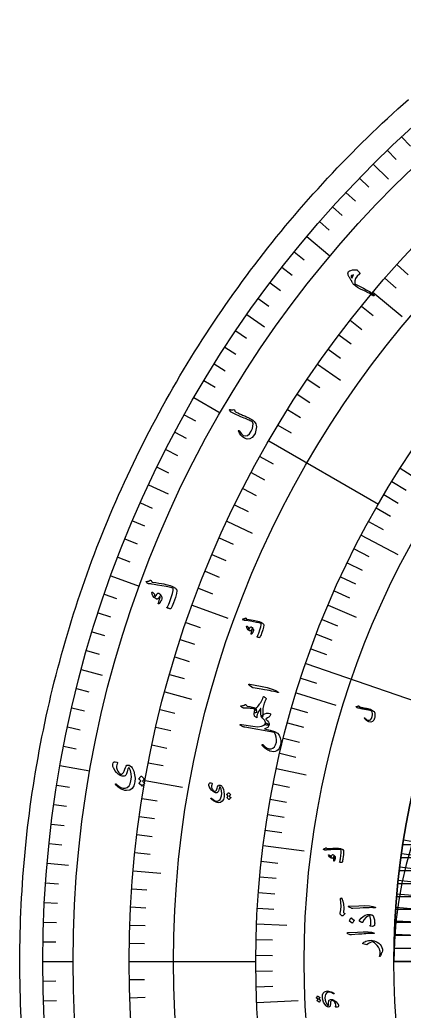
# Model space of a CAD drawing. Header units: millimetres. Extents: x -140 to 140, y -140 to 181.
# Drawn here: x -140 to -93.3, y -6.1 to 114.6 of the extents above; entities that cross this region are included whole.
import ezdxf

# ---------------------------------------------------------------- set-up
doc = ezdxf.new("R2010")
doc.units = ezdxf.units.MM
for name, color, linetype in [('CUT_OUTER', 1, 'Continuous'), ('ENGRAVE', 7, 'Continuous'), ('ENGRAVE_FINE', 8, 'Continuous'), ('TEXT', 5, 'Continuous')]:
    doc.layers.add(name, color=color, linetype=linetype)

msp = doc.modelspace()

# ---------------------------------------------------------------- linework, layer by layer
at = {"layer": 'CUT_OUTER'}
msp.add_lwpolyline([(-139.8314, -6.8695), (-139.8709, -6.0114), (-139.9051, -5.153), (-139.9341, -4.2945), (-139.9578, -3.4358), (-139.9763, -2.5769), (-139.9895, -1.718), (-139.9974, -0.859), (-140, 0), (-139.9974, 0.859), (-139.9895, 1.718), (-139.9763, 2.5769), (-139.9578, 3.4358), (-139.9341, 4.2945), (-139.9051, 5.153), (-139.8709, 6.0114), (-139.8314, 6.8695), (-139.7866, 7.7273), (-139.7365, 8.5849), (-139.6812, 9.4421), (-139.6207, 10.299), (-139.5548, 11.1555), (-139.4838, 12.0116), (-139.4074, 12.8673), (-139.3259, 13.7224), (-139.239, 14.577), (-139.147, 15.4311), (-139.0497, 16.2846), (-138.9471, 17.1375), (-138.8394, 17.9897), (-138.7264, 18.8413), (-138.6081, 19.6922), (-138.4847, 20.5423), (-138.3561, 21.3916), (-138.2222, 22.2401), (-138.0831, 23.0878), (-137.9389, 23.9347), (-137.7894, 24.7806), (-137.6348, 25.6256), (-137.4749, 26.4696), (-137.3099, 27.3126), (-137.1398, 28.1546), (-136.9644, 28.9956), (-136.7839, 29.8354), (-136.5983, 30.6742), (-136.4075, 31.5117), (-136.2116, 32.3481), (-136.0105, 33.1833), (-135.8044, 34.0172), (-135.5931, 34.8499), (-135.3767, 35.6812), (-135.1552, 36.5112), (-134.9286, 37.3398), (-134.697, 38.167), (-134.4603, 38.9928), (-134.2185, 39.8171), (-133.9716, 40.6399), (-133.7198, 41.4611), (-133.4628, 42.2808), (-133.2009, 43.0989), (-132.9339, 43.9154), (-132.662, 44.7303), (-132.385, 45.5434), (-132.1031, 46.3549), (-131.8162, 47.1646), (-131.5243, 47.9725), (-131.2275, 48.7786), (-130.9257, 49.5829), (-130.619, 50.3853), (-130.3074, 51.1858), (-129.9909, 51.9844), (-129.6694, 52.781), (-129.3431, 53.5757), (-129.012, 54.3683), (-128.6759, 55.1589), (-128.3351, 55.9474), (-127.9894, 56.7338), (-127.6388, 57.518), (-127.2835, 58.3001), (-126.9234, 59.08), (-126.5585, 59.8577), (-126.1888, 60.6331), (-125.8144, 61.4063), (-125.4353, 62.1771), (-125.0514, 62.9456), (-124.6628, 63.7117), (-124.2695, 64.4754), (-123.8716, 65.2367), (-123.469, 65.9955), (-123.0617, 66.7519), (-122.6498, 67.5057), (-122.2333, 68.257), (-121.8122, 69.0057), (-121.3865, 69.7519), (-120.9562, 70.4954), (-120.5214, 71.2362), (-120.082, 71.9744), (-119.6381, 72.7098), (-119.1897, 73.4426), (-118.7368, 74.1725), (-118.2795, 74.8997), (-117.8177, 75.624), (-117.3515, 76.3455), (-116.8808, 77.0641), (-116.4057, 77.7798), (-115.9263, 78.4926), (-115.4425, 79.2025), (-114.9544, 79.9093), (-114.4619, 80.6131), (-113.9651, 81.314), (-113.464, 82.0117), (-112.9587, 82.7064), (-112.4491, 83.3979), (-111.9352, 84.0863), (-111.4172, 84.7715), (-110.8949, 85.4536), (-110.3685, 86.1324), (-109.8379, 86.808), (-109.3032, 87.4803), (-108.7644, 88.1494), (-108.2215, 88.8151), (-107.6745, 89.4774), (-107.1234, 90.1364), (-106.5683, 90.792), (-106.0092, 91.4442), (-105.4462, 92.0929), (-104.8791, 92.7382), (-104.3081, 93.38), (-103.7332, 94.0183), (-103.1543, 94.653), (-102.5716, 95.2841), (-101.985, 95.9117), (-101.3946, 96.5357), (-100.8004, 97.156), (-100.2023, 97.7727), (-99.6005, 98.3857), (-98.9949, 98.9949), (-98.3857, 99.6005), (-97.7727, 100.2023), (-97.156, 100.8004), (-96.5357, 101.3946), (-95.9117, 101.985), (-95.2841, 102.5716), (-94.653, 103.1543), (-94.0183, 103.7332), (-93.38, 104.3081), (-92.7382, 104.8791)], dxfattribs=at)
at = {"layer": 'ENGRAVE'}
for points in [[(-97.0151, 97.0151), (-95.1589, 95.1589)], [(-105.1013, 88.1905), (-102.2861, 85.8282)], [(-97.0578, 81.4412), (-93.5187, 78.4715)], [(-112.3877, 78.6947), (-110.2374, 77.189)], [(-103.7866, 72.6721), (-101.0113, 70.7289)], [(-118.8187, 68.6), (-115.636, 66.7625)], [(-109.7254, 63.35), (-96.3886, 55.65)], [(-93.7416, 60.0016), (-90.6287, 58.0091)], [(-124.3454, 57.9832), (-121.9664, 56.8739)], [(-114.8292, 53.5457), (-111.7586, 52.1139)], [(-98.4771, 51.8648), (-94.0177, 49.5162)], [(-128.9258, 46.9252), (-125.4725, 45.6682)], [(-119.0591, 43.334), (-114.7177, 41.7538)], [(-102.5172, 43.335), (-99.1128, 41.8959)], [(-105.2255, 36.2668), (-89.3424, 30.7926)], [(-132.525, 35.51), (-129.9895, 34.8306)], [(-122.3828, 32.7924), (-119.1102, 31.9155)], [(-106.3997, 32.6619), (-101.5816, 31.1829)], [(-135.1156, 23.8245), (-131.4965, 23.1864)], [(-108.7962, 23.4752), (-105.1833, 22.6956)], [(-124.7751, 22.0012), (-120.2253, 21.199)], [(-110.4044, 14.0912), (-105.4049, 13.4531)], [(-136.6779, 11.9578), (-134.0629, 11.729)], [(-126.2179, 11.0426), (-122.8428, 10.7473)], [(0, 7.875), (-94.1713, 7.875)], [(-94.1404, 8.2362), (-90.8455, 7.948)], [(-111.2059, 4.5769), (-107.513, 4.4249)], [(-137.2, 0), (-133.525, 0)], [(-126.7, 0), (-111.3, 0)], [(-94.5, 0), (94.5, 0)], [(0, 0), (-94.5, 0)], [(-94.5, 0), (-89.775, 0)], [(-111.1877, -4.9985), (-106.1528, -4.7721)]]:
    msp.add_lwpolyline(points, dxfattribs=at)
for radius in [137.2, 137.2, 133.525, 126.7, 126.7, 121.31, 111.3, 111.3, 105.42, 94.5, 94.5]:
    msp.add_circle((0, 0), radius, dxfattribs=at)
for centre, radius, start in [((0, 0), 94.5, 90), ((-47.25, 0), 47.25, 0)]:
    msp.add_arc(centre, radius, start, 180, dxfattribs=at)
at = {"layer": 'ENGRAVE_FINE'}
for points in [[(-93.5702, 100.3417), (-92.496, 99.1898)], [(-95.3071, 98.6934), (-94.213, 97.5605)], [(-98.6934, 95.3071), (-97.5605, 94.213)], [(-100.3417, 93.5702), (-99.1898, 92.496)], [(-101.9595, 91.8047), (-100.789, 90.7508)], [(-103.5462, 90.0113), (-102.3575, 88.978)], [(-106.6244, 86.3428), (-105.4004, 85.3516)], [(-108.1151, 84.4688), (-106.874, 83.4991)], [(-94.1564, 84.7788), (-92.7831, 83.5423)], [(-109.5728, 82.569), (-108.3149, 81.6212)], [(-95.6217, 83.1227), (-94.227, 81.9103)], [(-110.9971, 80.6441), (-109.7229, 79.7184)], [(-98.4644, 79.7349), (-97.0282, 78.5719)], [(-99.841, 78.0043), (-98.3847, 76.8666)], [(-113.744, 76.7213), (-112.4382, 75.8405)], [(-101.1871, 76.25), (-99.7112, 75.1378)], [(-115.0656, 74.7245), (-113.7447, 73.8667)], [(-102.5025, 74.4724), (-101.0074, 73.3862)], [(-116.3522, 72.7049), (-115.0165, 71.8703)], [(-117.6034, 70.6632), (-116.2533, 69.852)], [(-105.0391, 70.8497), (-103.507, 69.8164)], [(-106.2596, 69.0058), (-104.7097, 67.9993)], [(-119.9978, 66.5159), (-118.6203, 65.7523)], [(-107.4477, 67.1408), (-105.8805, 66.1615)], [(-108.6031, 65.2553), (-107.0191, 64.3035)], [(-121.1404, 64.4115), (-119.7498, 63.6721)], [(-122.2461, 62.2875), (-120.8428, 61.5725)], [(-110.8143, 61.4254), (-109.198, 60.5295)], [(-123.3145, 60.1445), (-121.8989, 59.4541)], [(-111.8695, 59.482), (-110.2378, 58.6145)], [(-94.7426, 58.4084), (-93.0265, 57.3504)], [(-112.8905, 57.5206), (-111.2439, 56.6816)], [(-95.7169, 56.7976), (-93.9831, 55.7688)], [(-125.3384, 55.8043), (-123.8996, 55.1637)], [(-113.8772, 55.5416), (-112.2162, 54.7315)], [(-96.6643, 55.1698), (-94.9134, 54.1705)], [(-126.2933, 53.6083), (-124.8435, 52.9929)], [(-97.5844, 53.5254), (-95.8169, 52.5559)], [(-127.2096, 51.396), (-125.7493, 50.806)], [(-115.7462, 51.5335), (-114.058, 50.7819)], [(-116.628, 49.5056), (-114.9269, 48.7836)], [(-99.3419, 50.1885), (-97.5425, 49.2794)], [(-128.0872, 49.1681), (-126.6168, 48.6037)], [(-100.1786, 48.4969), (-98.364, 47.6184)], [(-117.4742, 47.4627), (-115.7608, 46.7704)], [(-100.9869, 46.7904), (-99.1577, 45.9429)], [(-129.7251, 44.668), (-128.236, 44.1552)], [(-118.2846, 45.4052), (-116.5594, 44.743)], [(-101.7665, 45.0697), (-99.9232, 44.2533)], [(-130.485, 42.3971), (-128.987, 41.9104)], [(-119.7972, 41.2495), (-118.0499, 40.6478)], [(-103.2387, 41.5869), (-101.3687, 40.8336)], [(-131.205, 40.1134), (-129.6988, 39.6529)], [(-103.9307, 39.8258), (-102.0482, 39.1044)], [(-120.4989, 39.1525), (-118.7413, 38.5814)], [(-131.8851, 37.8174), (-130.3711, 37.3833)], [(-104.5931, 38.0523), (-102.6986, 37.363)], [(-121.1638, 37.0435), (-119.3966, 36.5032)], [(-121.7919, 34.9233), (-120.0154, 34.4139)], [(-105.8278, 34.4698), (-103.9109, 33.8455)], [(-133.1246, 33.1917), (-131.5964, 32.8107)], [(-133.6836, 30.8633), (-132.1489, 30.509)], [(-122.9365, 30.6515), (-121.1434, 30.2044)], [(-106.941, 30.8435), (-105.0039, 30.2848)], [(-107.4515, 29.0151), (-105.5052, 28.4895)], [(-134.2019, 28.5255), (-132.6613, 28.198)], [(-123.4527, 28.5013), (-121.6521, 28.0856)], [(-107.9309, 27.1772), (-105.976, 26.6849)], [(-134.6792, 26.179), (-133.1332, 25.8785)], [(-123.9313, 26.3424), (-122.1237, 25.9582)], [(-108.3792, 25.3304), (-106.4162, 24.8716)], [(-124.3722, 24.1755), (-122.5581, 23.8229)], [(-135.5108, 21.4628), (-133.9552, 21.2164)], [(-109.1815, 21.612), (-107.2039, 21.2206)], [(-125.1401, 19.8202), (-123.3149, 19.5312)], [(-109.5352, 19.7415), (-107.5512, 19.384)], [(-135.8648, 19.0945), (-134.3051, 18.8754)], [(-125.467, 17.6332), (-123.6369, 17.376)], [(-109.857, 17.8642), (-107.8671, 17.5406)], [(-136.1773, 16.7205), (-134.6141, 16.5285)], [(-110.1468, 15.9806), (-108.1517, 15.6911)], [(-125.7556, 15.4408), (-123.9214, 15.2156)], [(-93.3365, 14.7831), (-91.4698, 14.4874)], [(-136.4484, 14.3413), (-134.882, 14.1767)], [(0, 14.175), (-93.4308, 14.175)], [(-126.0059, 13.2438), (-124.168, 13.0506)], [(-110.6297, 12.1966), (-108.6259, 11.9756)], [(0, 12.6), (-93.6562, 12.6)], [(-93.5803, 13.1519), (-91.7087, 12.8888)], [(0, 11.025), (-93.8547, 11.025)], [(-93.7956, 11.5167), (-91.9197, 11.2863)], [(-110.8226, 10.2973), (-108.8153, 10.1108)], [(-93.9823, 9.8779), (-92.1027, 9.6804)], [(-136.8658, 9.5706), (-135.2946, 9.4607)], [(-126.3914, 8.8381), (-124.5479, 8.7092)], [(0, 9.45), (-94.0263, 9.45)], [(-110.983, 8.3939), (-108.9728, 8.2418)], [(-137.012, 7.1805), (-135.4391, 7.0981)], [(-126.5264, 6.631), (-124.6809, 6.5342)], [(-111.1108, 6.4869), (-109.0982, 6.3694)], [(0, 6.3), (-94.2898, 6.3)], [(-94.2698, 6.592), (-92.3844, 6.4601)], [(-94.3705, 4.9457), (-92.4831, 4.8468)], [(-137.1164, 4.7882), (-135.5424, 4.7332)], [(-126.6228, 4.4218), (-124.7759, 4.3573)], [(0, 4.725), (-94.3818, 4.725)], [(-111.2681, 2.6645), (-109.2527, 2.6162)], [(0, 3.15), (-94.4475, 3.15)], [(-94.4424, 3.298), (-92.5536, 3.232)], [(-137.1791, 2.3945), (-135.6043, 2.367)], [(-126.6807, 2.2112), (-124.833, 2.179)], [(0, 1.575), (-94.4869, 1.575)], [(-94.4856, 1.6493), (-92.5959, 1.6163)], [(-111.2975, 0.7502), (-109.2815, 0.7366)], [(-111.2939, -1.1655), (-109.278, -1.1444)], [(-137.1791, -2.3945), (-135.6043, -2.367)], [(-126.6807, -2.2112), (-124.833, -2.179)], [(-111.2573, -3.0819), (-109.2421, -3.026)], [(-137.1164, -4.7882), (-135.5424, -4.7332)], [(-126.6228, -4.4218), (-124.7759, -4.3573)]]:
    msp.add_lwpolyline(points, dxfattribs=at)
at = {"layer": 'TEXT'}
for points in [[(-99.633, 82.7983), (-99.6863, 82.8605), (-99.738, 82.9242), (-99.788, 82.9894), (-99.8364, 83.0561), (-99.8821, 83.1245), (-99.9244, 83.1945), (-99.9632, 83.2662), (-99.9986, 83.3395), (-100.0539, 83.483), (-100.0846, 83.6096), (-100.0907, 83.719), (-100.0724, 83.8114), (-100.0082, 83.9218), (-99.8995, 84.0115), (-99.7462, 84.0801), (-99.5485, 84.1276), (-99.49, 84.1371), (-99.4313, 84.1448), (-99.3725, 84.1507), (-99.3135, 84.1547), (-99.2542, 84.1572), (-99.1944, 84.1584), (-99.134, 84.1582), (-99.0731, 84.1567), (-99.0394, 84.1539), (-99.0103, 84.1466), (-98.9858, 84.1349), (-98.9659, 84.1188), (-98.8983, 84.0389), (-98.8383, 83.9672), (-98.7859, 83.9037), (-98.7411, 83.8483), (-98.7044, 83.8018), (-98.6764, 83.7652), (-98.657, 83.7384), (-98.6463, 83.7215), (-98.6381, 83.6951), (-98.6394, 83.671), (-98.6504, 83.6493), (-98.6709, 83.63), (-98.9648, 83.3674), (-99.1583, 83.0869), (-99.2514, 82.7893), (-99.244, 82.4751), (-99.2352, 82.4461), (-99.2219, 82.4224), (-99.2043, 82.4041), (-99.1822, 82.3911), (-98.8637, 82.2412), (-98.537, 82.0792), (-98.2024, 81.905), (-97.8597, 81.7186), (-97.4096, 81.4547), (-97.1028, 81.2439), (-96.9391, 81.0869), (-96.9182, 80.9837), (-96.9402, 80.9672), (-96.9723, 80.9663), (-97.0144, 80.981), (-97.0665, 81.0113), (-97.1693, 81.0815), (-97.2788, 81.1516), (-97.395, 81.2215), (-97.5179, 81.2914), (-97.6468, 81.3614), (-97.7811, 81.4318), (-97.9209, 81.5026), (-98.0661, 81.5737), (-98.5531, 81.8121), (-98.929, 82.0131), (-99.1933, 82.1773), (-99.3458, 82.3048), (-99.4079, 82.3748), (-99.4621, 82.4429), (-99.5086, 82.509), (-99.5472, 82.5731), (-99.5786, 82.6345), (-99.6033, 82.6926), (-99.6215, 82.7472), (-99.633, 82.7983)], [(-99.6088, 83.1199), (-99.5937, 83.1682), (-99.5758, 83.2175), (-99.5551, 83.2677), (-99.5315, 83.3188), (-99.5052, 83.3706), (-99.4765, 83.4228), (-99.4453, 83.4755), (-99.4117, 83.5286), (-99.5191, 83.5044), (-99.6009, 83.4743), (-99.657, 83.4383), (-99.6874, 83.3965), (-99.7038, 83.3302), (-99.6961, 83.262), (-99.6644, 83.1919), (-99.6088, 83.1199)], [(-114.4781, 67.0577), (-114.4869, 67.0733), (-114.4905, 67.089), (-114.4891, 67.1046), (-114.4825, 67.1202), (-114.4715, 67.1332), (-114.457, 67.1412), (-114.4388, 67.144), (-114.4171, 67.1417), (-114.2927, 67.1245), (-114.1803, 67.1179), (-114.0799, 67.1221), (-113.9915, 67.137), (-113.9616, 67.1392), (-113.9347, 67.1289), (-113.9106, 67.1062), (-113.8896, 67.071), (-113.8809, 67.0513), (-113.8725, 67.0326), (-113.8644, 67.0147), (-113.8564, 66.9977), (-113.8489, 66.9817), (-113.8422, 66.9669), (-113.8362, 66.9534), (-113.8311, 66.941), (-113.821, 66.9194), (-113.8057, 66.8993), (-113.7852, 66.8805), (-113.7595, 66.8631), (-113.681, 66.8241), (-113.5948, 66.7827), (-113.5008, 66.739), (-113.399, 66.6929), (-113.2896, 66.6441), (-113.1727, 66.5924), (-113.0484, 66.5378), (-112.9167, 66.4803), (-112.7842, 66.4246), (-112.6602, 66.3713), (-112.5447, 66.3205), (-112.4377, 66.272), (-112.3387, 66.226), (-112.2474, 66.1826), (-112.1637, 66.1419), (-112.0876, 66.1039), (-111.8677, 65.9819), (-111.6731, 65.8433), (-111.5036, 65.6882), (-111.3592, 65.5166), (-111.289, 65.391), (-111.2468, 65.2362), (-111.2325, 65.0522), (-111.2461, 64.839), (-111.2815, 64.6203), (-111.3305, 64.4242), (-111.3931, 64.2507), (-111.4696, 64.0996), (-111.731, 63.7615), (-112.0212, 63.5776), (-112.341, 63.5481), (-112.6906, 63.6735), (-112.9173, 63.8269), (-113.1146, 64.0206), (-113.2824, 64.2548), (-113.4204, 64.5295), (-113.4269, 64.5482), (-113.4281, 64.5646), (-113.4241, 64.5788), (-113.4148, 64.5907), (-113.4017, 64.6015), (-113.3888, 64.6081), (-113.3762, 64.6104), (-113.3639, 64.6085), (-113.3472, 64.6026), (-113.3329, 64.5938), (-113.3211, 64.5819), (-113.3118, 64.5671), (-113.1729, 64.3541), (-113.0451, 64.1893), (-112.9285, 64.0726), (-112.8233, 64.0038), (-112.5466, 63.9436), (-112.2927, 64.0081), (-112.0613, 64.1972), (-111.8515, 64.5107), (-111.7137, 64.8229), (-111.6427, 65.1153), (-111.6387, 65.3883), (-111.702, 65.6421), (-111.7802, 65.6835), (-111.8726, 65.7299), (-111.9793, 65.7814), (-112.1003, 65.838), (-112.2359, 65.8995), (-112.3867, 65.9657), (-112.5527, 66.0368), (-112.7338, 66.1126), (-112.9195, 66.1927), (-113.1019, 66.2723), (-113.2809, 66.3513), (-113.4567, 66.4297), (-113.6289, 66.5079), (-113.7974, 66.586), (-113.9622, 66.6643), (-114.1234, 66.7425), (-114.2822, 66.8115), (-114.2987, 66.8222), (-114.313, 66.834), (-114.3253, 66.8468), (-114.3356, 66.8606)], [(-124.5599, 46.2366), (-124.499, 46.245), (-124.4402, 46.2556), (-124.3837, 46.2684), (-124.3294, 46.2833), (-124.2772, 46.3008), (-124.227, 46.321), (-124.1788, 46.344), (-124.1325, 46.3698), (-124.1091, 46.3775), (-124.0862, 46.3745), (-124.064, 46.3607), (-124.0425, 46.3361), (-123.9328, 46.1962), (-123.9205, 46.182), (-123.9098, 46.1711), (-123.9004, 46.1635), (-123.8926, 46.1592), (-123.4787, 46.095), (-123.1058, 46.0341), (-122.7739, 45.9764), (-122.4828, 45.9221), (-122.2329, 45.8712), (-122.0247, 45.8236), (-121.8582, 45.7793), (-121.7332, 45.7384), (-121.5012, 45.6513), (-121.4292, 45.6195), (-121.3582, 45.5841), (-121.2883, 45.545), (-121.2194, 45.5023), (-121.1517, 45.4557), (-121.0852, 45.4048), (-121.0199, 45.3498), (-120.9558, 45.2905), (-120.8966, 45.1067), (-120.9367, 44.7657), (-121.0746, 44.2673), (-121.3084, 43.6103), (-121.389, 43.4078), (-121.4687, 43.2222), (-121.5473, 43.0536), (-121.6251, 42.902), (-121.6364, 42.8897), (-121.6493, 42.8826), (-121.6638, 42.8807), (-121.6797, 42.8839), (-121.7543, 42.9054), (-121.8219, 42.9254), (-121.8828, 42.944), (-121.9367, 42.9612), (-121.9844, 42.9771), (-122.0264, 42.9921), (-122.0627, 43.0061), (-122.0933, 43.019), (-122.1102, 43.0273), (-122.1178, 43.037), (-122.1162, 43.0481), (-122.1054, 43.0607), (-122.0325, 43.16), (-121.957, 43.2944), (-121.8789, 43.4639), (-121.798, 43.6685), (-121.5751, 44.2863), (-121.4277, 44.7795), (-121.3572, 45.149), (-121.3649, 45.3952), (-121.5092, 45.4488), (-121.7822, 45.5175), (-122.184, 45.6009), (-122.7148, 45.6986), (-123.2478, 45.7916), (-123.6518, 45.8598), (-123.9265, 45.9037), (-124.0718, 45.9235), (-124.1121, 45.9277), (-124.1497, 45.9317), (-124.1847, 45.9354), (-124.2172, 45.9388), (-124.2467, 45.9418), (-124.2731, 45.9443), (-124.2963, 45.9464), (-124.3163, 45.9479), (-124.3588, 45.954), (-124.397, 45.9667), (-124.4306, 45.986), (-124.4598, 46.012), (-124.6059, 46.1708), (-124.6153, 46.1829), (-124.6202, 46.1941), (-124.6208, 46.2043), (-124.617, 46.2136), (-124.6065, 46.2228), (-124.5935, 46.2297), (-124.578, 46.2343), (-124.5599, 46.2366)], [(-123.929, 44.9016), (-123.9245, 44.9102), (-123.9181, 44.9167), (-123.9098, 44.9212), (-123.8995, 44.9236), (-123.8914, 44.9227), (-123.8831, 44.9204), (-123.8747, 44.9167), (-123.8662, 44.9116), (-123.6508, 44.719), (-123.6297, 44.6975), (-123.6147, 44.6774), (-123.6059, 44.6589), (-123.6033, 44.642), (-123.6082, 44.5754), (-123.6044, 44.5159), (-123.5921, 44.4635), (-123.571, 44.4182), (-123.5562, 44.4054), (-123.5345, 44.4078), (-123.506, 44.4254), (-123.4707, 44.4582), (-123.4517, 44.4818), (-123.4331, 44.5065), (-123.4147, 44.5323), (-123.3966, 44.5592), (-123.3786, 44.5875), (-123.3607, 44.6175), (-123.3429, 44.6493), (-123.325, 44.6827), (-123.2306, 44.7864), (-123.1133, 44.7879), (-122.9732, 44.6874), (-122.8101, 44.4854), (-122.7668, 44.4109), (-122.7367, 44.3425), (-122.7199, 44.2804), (-122.7162, 44.2244), (-122.7244, 44.1672), (-122.7463, 44.0921), (-122.7821, 43.999), (-122.8316, 43.8879), (-122.8581, 43.8316), (-122.8852, 43.7789), (-122.9131, 43.7298), (-122.9417, 43.6844), (-122.9701, 43.6422), (-122.9974, 43.603), (-123.0236, 43.5668), (-123.0488, 43.5336), (-123.0698, 43.515), (-123.0902, 43.5037), (-123.1101, 43.4996), (-123.1294, 43.5028), (-123.1472, 43.5124), (-123.1574, 43.5261), (-123.1602, 43.544), (-123.1554, 43.5659), (-123.1362, 43.6343), (-123.1132, 43.7115), (-123.0863, 43.7975), (-123.0556, 43.8923), (-122.9981, 44.069), (-122.9595, 44.2093), (-122.9399, 44.3131), (-122.9395, 44.3806), (-122.9423, 44.3904), (-122.9482, 44.3973), (-122.9572, 44.4012), (-122.9693, 44.4022), (-122.9777, 44.4005), (-122.9867, 44.3949), (-122.9965, 44.3856), (-123.0069, 44.3724), (-123.0903, 44.2454), (-123.1278, 44.1933), (-123.1671, 44.1512), (-123.2081, 44.1192), (-123.2509, 44.0973), (-123.2972, 44.0823), (-123.3406, 44.0792), (-123.3811, 44.088), (-123.4188, 44.1085), (-123.6564, 44.2926), (-123.8207, 44.4862), (-123.9116, 44.6892), (-123.929, 44.9016)], [(-112.8482, 41.6891), (-112.8064, 41.6948), (-112.766, 41.702), (-112.7272, 41.7108), (-112.69, 41.721), (-112.6541, 41.7329), (-112.6197, 41.7468), (-112.5866, 41.7625), (-112.5549, 41.7802), (-112.5388, 41.7855), (-112.5231, 41.7835), (-112.5078, 41.774), (-112.493, 41.7572), (-112.4172, 41.6614), (-112.4088, 41.6517), (-112.4013, 41.6442), (-112.3949, 41.639), (-112.3895, 41.6361), (-112.105, 41.5923), (-111.8486, 41.5508), (-111.6203, 41.5115), (-111.4201, 41.4746), (-111.2483, 41.44), (-111.1051, 41.4076), (-110.9905, 41.3774), (-110.9045, 41.3495), (-110.7449, 41.29), (-110.6953, 41.2683), (-110.6465, 41.2441), (-110.5983, 41.2173), (-110.5509, 41.1881), (-110.5043, 41.1561), (-110.4584, 41.1213), (-110.4135, 41.0835), (-110.3694, 41.0428), (-110.3285, 40.9164), (-110.3557, 40.6816), (-110.4504, 40.3382), (-110.6116, 39.8858), (-110.6673, 39.7464), (-110.7224, 39.6187), (-110.7767, 39.5027), (-110.8305, 39.3983), (-110.8383, 39.3899), (-110.8472, 39.385), (-110.8571, 39.3837), (-110.8681, 39.386), (-110.9193, 39.4009), (-110.9658, 39.4147), (-111.0076, 39.4276), (-111.0446, 39.4395), (-111.0774, 39.4506), (-111.1062, 39.4609), (-111.1312, 39.4706), (-111.1522, 39.4796), (-111.1638, 39.4853), (-111.169, 39.492), (-111.1679, 39.4996), (-111.1605, 39.5083), (-111.1101, 39.5765), (-111.058, 39.6688), (-111.0041, 39.7854), (-110.9483, 39.9261), (-110.7946, 40.3511), (-110.6933, 40.6905), (-110.6452, 40.9448), (-110.6508, 41.1141), (-110.7501, 41.1508), (-110.9379, 41.1976), (-111.2142, 41.2544), (-111.5792, 41.321), (-111.9457, 41.3844), (-112.2234, 41.431), (-112.4123, 41.4611), (-112.5122, 41.4747), (-112.5399, 41.4776), (-112.5657, 41.4803), (-112.5898, 41.4828), (-112.6121, 41.4852), (-112.6324, 41.4872), (-112.6505, 41.489), (-112.6665, 41.4904), (-112.6802, 41.4914), (-112.7095, 41.4956), (-112.7357, 41.5043), (-112.7588, 41.5176), (-112.7789, 41.5353), (-112.8797, 41.6441), (-112.8861, 41.6523), (-112.8896, 41.66), (-112.89, 41.667), (-112.8874, 41.6733), (-112.8802, 41.6796), (-112.8713, 41.6844), (-112.8606, 41.6875), (-112.8482, 41.6891)], [(-112.4128, 40.7745), (-112.4097, 40.7804), (-112.4053, 40.7849), (-112.3996, 40.788), (-112.3925, 40.7896), (-112.3869, 40.789), (-112.3813, 40.7874), (-112.3755, 40.7849), (-112.3696, 40.7813), (-112.2215, 40.6492), (-112.207, 40.6343), (-112.1967, 40.6206), (-112.1907, 40.6079), (-112.1889, 40.5963), (-112.1922, 40.5506), (-112.1896, 40.5098), (-112.1811, 40.4739), (-112.1667, 40.4428), (-112.1564, 40.434), (-112.1415, 40.4356), (-112.1219, 40.4476), (-112.0977, 40.4701), (-112.0847, 40.4862), (-112.0719, 40.5032), (-112.0592, 40.5208), (-112.0468, 40.5393), (-112.0344, 40.5587), (-112.0221, 40.5793), (-112.0099, 40.601), (-111.9976, 40.624), (-111.9327, 40.695), (-111.8521, 40.6959), (-111.7558, 40.6269), (-111.6437, 40.4881), (-111.6139, 40.437), (-111.5932, 40.39), (-111.5816, 40.3473), (-111.5791, 40.3088), (-111.5847, 40.2696), (-111.5999, 40.218), (-111.6245, 40.1541), (-111.6586, 40.0779), (-111.6769, 40.0392), (-111.6956, 40.0031), (-111.7148, 39.9694), (-111.7345, 39.9382), (-111.754, 39.9093), (-111.7729, 39.8824), (-111.7909, 39.8576), (-111.8083, 39.8349), (-111.8227, 39.8222), (-111.8368, 39.8144), (-111.8505, 39.8117), (-111.8638, 39.8138), (-111.8759, 39.8205), (-111.8829, 39.8299), (-111.8848, 39.8422), (-111.8815, 39.8572), (-111.8682, 39.9042), (-111.8523, 39.9572), (-111.8338, 40.0162), (-111.8126, 40.0812), (-111.773, 40.2024), (-111.7464, 40.2987), (-111.7329, 40.37), (-111.7326, 40.4163), (-111.7345, 40.423), (-111.7386, 40.4278), (-111.7448, 40.4305), (-111.7531, 40.4311), (-111.7588, 40.43), (-111.765, 40.4262), (-111.7717, 40.4198), (-111.7789, 40.4108), (-111.8363, 40.3237), (-111.8621, 40.2879), (-111.8891, 40.2591), (-111.9173, 40.2371), (-111.9467, 40.2222), (-111.9785, 40.212), (-112.0084, 40.2099), (-112.0362, 40.216), (-112.0621, 40.2301), (-112.2254, 40.3568), (-112.3383, 40.4897), (-112.4007, 40.629), (-112.4128, 40.7745)], [(-112.055, 33.5895), (-112.1351, 33.6684), (-112.1564, 33.719), (-112.1189, 33.7411), (-112.0226, 33.7347), (-110.7257, 33.4747), (-109.9308, 33.3116), (-109.3082, 33.1401), (-108.8577, 32.9613), (-108.579, 32.7756), (-108.559, 32.7512), (-108.5501, 32.7321), (-108.5521, 32.7185), (-108.5651, 32.7102), (-108.5829, 32.7058), (-108.6044, 32.7054), (-108.6297, 32.7088), (-108.6587, 32.7162), (-108.8816, 32.7833), (-109.1211, 32.8442), (-109.3772, 32.8988), (-109.6499, 32.9472), (-109.7208, 32.9611), (-109.9128, 32.9966), (-110.226, 33.0536), (-110.6605, 33.1318), (-111.6269, 33.2955), (-111.6772, 33.3076), (-111.7221, 33.3239), (-111.7616, 33.3442), (-111.7957, 33.3687)], [(-111.2072, 29.6607), (-111.2818, 29.6992), (-111.3463, 29.744), (-111.4007, 29.7954), (-111.445, 29.8532), (-111.4781, 29.9284), (-111.4963, 30.02), (-111.4995, 30.128), (-111.4877, 30.2523), (-111.4758, 30.3187), (-111.4599, 30.3826), (-111.4402, 30.444), (-111.4166, 30.503), (-111.3898, 30.5596), (-111.3603, 30.6142), (-111.3283, 30.6666), (-111.2937, 30.7168), (-111.1656, 30.8844), (-111.0515, 31.0342), (-110.9515, 31.1664), (-110.8657, 31.2809), (-110.7941, 31.3782), (-110.7365, 31.4587), (-110.693, 31.5224), (-110.6638, 31.5694), (-110.6166, 31.661), (-110.5729, 31.7501), (-110.5327, 31.8366), (-110.4959, 31.9205), (-110.4622, 32.0008), (-110.4312, 32.0762), (-110.403, 32.1467), (-110.3775, 32.2125), (-110.3715, 32.2223), (-110.361, 32.2259), (-110.346, 32.2233), (-110.3265, 32.2145), (-110.2447, 32.1663), (-110.1692, 32.111), (-110.1, 32.0483), (-110.037, 31.9785), (-110.0309, 31.9672), (-110.0285, 31.955), (-110.0299, 31.9417), (-110.0351, 31.9275), (-110.0744, 31.8564), (-110.1112, 31.7877), (-110.1455, 31.7214), (-110.1774, 31.6575), (-110.2063, 31.5963), (-110.2319, 31.5379), (-110.2542, 31.4825), (-110.2732, 31.43), (-110.3684, 31.1087), (-110.4288, 30.7589), (-110.454, 30.3807), (-110.4438, 29.9746), (-110.4439, 29.905), (-110.4542, 29.8438), (-110.4747, 29.7909), (-110.5055, 29.7463), (-110.54, 29.7165), (-110.5714, 29.7083), (-110.5998, 29.7215), (-110.6253, 29.7562), (-110.6617, 29.8807), (-110.6824, 30.0855), (-110.687, 30.3707), (-110.6749, 30.7364), (-110.6763, 30.7515), (-110.6788, 30.7627), (-110.6823, 30.77), (-110.687, 30.7733), (-110.724, 30.7542), (-110.7819, 30.6876), (-110.8605, 30.5734), (-110.9597, 30.4115), (-111.0569, 30.2251), (-111.1231, 30.0413), (-111.1583, 29.8604), (-111.1625, 29.6824), (-111.1631, 29.6657), (-111.1708, 29.6566), (-111.1855, 29.6549), (-111.2072, 29.6607)], [(-112.9883, 30.939), (-113.0079, 30.9552), (-113.0258, 30.97), (-113.0421, 30.9831), (-113.0566, 30.9948), (-113.0692, 31.0049), (-113.0794, 31.0132), (-113.0874, 31.0198), (-113.093, 31.0248), (-113.102, 31.0365), (-113.1073, 31.0487), (-113.1091, 31.0613), (-113.1072, 31.0744), (-113.1022, 31.0863), (-113.0945, 31.0952), (-113.0842, 31.1013), (-113.0711, 31.1045), (-112.9383, 31.1236), (-112.815, 31.1538), (-112.7012, 31.195), (-112.5967, 31.2473), (-112.5706, 31.2572), (-112.5456, 31.2559), (-112.5215, 31.2435), (-112.4983, 31.22), (-112.3588, 31.0392), (-112.0076, 30.9988), (-111.742, 30.9532), (-111.5371, 30.8954), (-111.3927, 30.8255), (-111.3087, 30.7435), (-111.2754, 30.6734), (-111.2456, 30.5728), (-111.2193, 30.4416), (-111.1962, 30.2798), (-111.3266, 30.229), (-111.4131, 30.2349), (-111.4556, 30.2977), (-111.4539, 30.4175), (-111.4424, 30.5055), (-111.4358, 30.5856), (-111.434, 30.658), (-111.4371, 30.7226), (-111.4599, 30.7301), (-111.4936, 30.7375), (-111.5382, 30.7446), (-111.5935, 30.7516), (-111.66, 30.7588), (-111.7378, 30.7667), (-111.8269, 30.7751), (-111.9274, 30.7842), (-112.0512, 30.7958), (-112.1674, 30.8056), (-112.2762, 30.8136), (-112.3774, 30.8199), (-112.4714, 30.8243), (-112.5588, 30.8263), (-112.6394, 30.8262), (-112.7134, 30.8239), (-112.772, 30.8235), (-112.8184, 30.8269), (-112.8526, 30.8342), (-112.8747, 30.8452), (-112.8932, 30.8627), (-112.9184, 30.8842), (-112.9501, 30.9096), (-112.9883, 30.939)], [(-110.6339, 29.7864), (-110.6085, 29.8548), (-110.5649, 29.9183), (-110.5031, 29.9768), (-110.4231, 30.0303), (-110.1963, 30.1418), (-109.9807, 30.2016), (-109.7764, 30.2099), (-109.5833, 30.1672), (-109.5322, 30.1389), (-109.5056, 30.1001), (-109.5035, 30.0508), (-109.5258, 29.9909), (-109.6088, 29.8555), (-109.724, 29.7336), (-109.8717, 29.6251), (-110.0517, 29.5298), (-110.0876, 29.5076), (-110.1007, 29.482), (-110.0911, 29.4531), (-110.0587, 29.4209), (-109.866, 29.2608), (-109.7367, 29.1001), (-109.6707, 28.9386), (-109.6679, 28.776), (-109.6765, 28.7617), (-109.6942, 28.7499), (-109.721, 28.7404), (-109.7569, 28.7332), (-109.8588, 28.7289), (-109.9478, 28.7363), (-110.024, 28.7555), (-110.0874, 28.7866), (-110.1098, 28.807), (-110.1254, 28.8325), (-110.134, 28.8631), (-110.1358, 28.8988), (-110.135, 29.0642), (-110.1689, 29.2106), (-110.2375, 29.338), (-110.3411, 29.4464), (-110.4622, 29.5513), (-110.5513, 29.643), (-110.6086, 29.7214), (-110.6339, 29.7864)], [(-99.0992, 30.9641), (-99.1067, 30.9724), (-99.1112, 30.9813), (-99.1125, 30.991), (-99.1107, 31.0014), (-99.1059, 31.0109), (-99.0981, 31.0177), (-99.0875, 31.022), (-99.0739, 31.0236), (-98.9958, 31.0305), (-98.9265, 31.0422), (-98.866, 31.0588), (-98.8143, 31.0802), (-98.7964, 31.0857), (-98.7786, 31.0832), (-98.7607, 31.0728), (-98.7429, 31.0543), (-98.7349, 31.0436), (-98.7271, 31.0334), (-98.7196, 31.0237), (-98.7124, 31.0145), (-98.7055, 31.0058), (-98.6994, 30.9978), (-98.6938, 30.9904), (-98.6889, 30.9836), (-98.6797, 30.9719), (-98.6676, 30.9618), (-98.6525, 30.9533), (-98.6343, 30.9464), (-98.5811, 30.9336), (-98.5227, 30.9206), (-98.4593, 30.9072), (-98.3909, 30.8934), (-98.3174, 30.8791), (-98.239, 30.8641), (-98.1556, 30.8483), (-98.0672, 30.8318), (-97.9787, 30.8166), (-97.8957, 30.8017), (-97.8182, 30.7869), (-97.7462, 30.7725), (-97.6795, 30.7585), (-97.6178, 30.7449), (-97.5611, 30.732), (-97.5094, 30.7195), (-97.3583, 30.6763), (-97.2203, 30.6193), (-97.0952, 30.5487), (-96.9831, 30.4646), (-96.9226, 30.398), (-96.8752, 30.3096), (-96.8406, 30.1994), (-96.819, 30.0674), (-96.81, 29.929), (-96.8124, 29.8025), (-96.8263, 29.6878), (-96.8518, 29.5849), (-96.9641, 29.342), (-97.1154, 29.1892), (-97.3062, 29.1267), (-97.5367, 29.1545), (-97.6961, 29.2166), (-97.8433, 29.3072), (-97.9781, 29.4266), (-98.1004, 29.5747), (-98.107, 29.5852), (-98.11, 29.595), (-98.1095, 29.6042), (-98.1055, 29.6127), (-98.099, 29.6212), (-98.0921, 29.6269), (-98.0847, 29.6301), (-98.0769, 29.6306), (-98.066, 29.6294), (-98.056, 29.626), (-98.0472, 29.6204), (-98.0394, 29.6127), (-97.9252, 29.5023), (-97.8244, 29.4197), (-97.7371, 29.3647), (-97.6634, 29.3374), (-97.4865, 29.3392), (-97.3407, 29.414), (-97.226, 29.5616), (-97.1419, 29.7821), (-97.1016, 29.9918), (-97.0993, 30.18), (-97.1353, 30.347), (-97.2095, 30.4927), (-97.2629, 30.5069), (-97.3258, 30.5221), (-97.398, 30.5385), (-97.4796, 30.5559), (-97.5709, 30.5742), (-97.672, 30.5933), (-97.7831, 30.6133), (-97.904, 30.634), (-98.0284, 30.6566), (-98.1506, 30.6794), (-98.2708, 30.7024), (-98.3888, 30.7254), (-98.5047, 30.7488), (-98.6183, 30.7728), (-98.7296, 30.7973), (-98.8388, 30.8223), (-98.9452, 30.842), (-98.9567, 30.8462), (-98.9671, 30.8514), (-98.9764, 30.8574), (-98.9846, 30.8644)], [(-111.6428, 28.6112), (-111.0593, 28.5607), (-110.606, 28.6073), (-110.2828, 28.7508), (-110.0891, 28.9916), (-110.0586, 29.0022), (-110.0051, 28.9943), (-109.9286, 28.968), (-109.8293, 28.9232), (-109.752, 28.8842), (-109.6991, 28.8476), (-109.6707, 28.8132), (-109.6666, 28.7812), (-109.7386, 28.6121), (-109.8573, 28.4757), (-110.023, 28.3717), (-110.2356, 28.3003), (-109.5389, 28.1505), (-109.0107, 27.9708), (-108.6509, 27.7619), (-108.4592, 27.524), (-108.343, 27.1953), (-108.2754, 26.8932), (-108.2567, 26.6174), (-108.2871, 26.3674), (-108.3593, 26.1279), (-108.4614, 25.9258), (-108.5935, 25.7609), (-108.7559, 25.6332), (-108.942, 25.5491), (-109.1452, 25.5153), (-109.3655, 25.5319), (-109.603, 25.5992), (-109.7259, 25.6519), (-109.8466, 25.714), (-109.965, 25.7855), (-110.0813, 25.8664), (-110.1952, 25.9572), (-110.3066, 26.0582), (-110.4156, 26.1694), (-110.5221, 26.2908), (-110.5326, 26.3077), (-110.5389, 26.325), (-110.5409, 26.3426), (-110.5387, 26.3606), (-110.5332, 26.3747), (-110.5243, 26.386), (-110.512, 26.3943), (-110.4961, 26.3998), (-110.4783, 26.4007), (-110.4599, 26.3953), (-110.441, 26.3836), (-110.4215, 26.3655), (-110.1537, 26.114), (-109.9012, 25.9454), (-109.6644, 25.8592), (-109.4435, 25.855), (-109.2091, 25.9395), (-109.0239, 26.1036), (-108.8875, 26.3473), (-108.7994, 26.6709), (-108.7753, 26.9706), (-108.8067, 27.2669), (-108.8936, 27.56), (-109.036, 27.8504), (-112.6414, 28.5008), (-112.7275, 28.5166), (-112.7993, 28.5337), (-112.857, 28.5522), (-112.9005, 28.572), (-113.1875, 28.7522), (-113.2044, 28.7975), (-113.1881, 28.8259), (-113.1388, 28.8374), (-113.0563, 28.832)], [(-128.1224, 24.0816), (-128.2064, 23.9301), (-128.2421, 23.75), (-128.2294, 23.5417), (-128.1682, 23.3054), (-128.0968, 23.1498), (-128.0024, 23.014), (-127.8851, 22.8981), (-127.7449, 22.802), (-127.7156, 22.7898), (-127.684, 22.7835), (-127.65, 22.7832), (-127.6137, 22.7889), (-127.4931, 22.8487), (-127.3891, 22.9665), (-127.3014, 23.1421), (-127.2298, 23.3755), (-127.1612, 23.6062), (-127.0837, 23.7685), (-126.9975, 23.8625), (-126.903, 23.8883), (-126.7207, 23.8587), (-126.5658, 23.7929), (-126.4383, 23.6908), (-126.338, 23.5527), (-126.153, 23.1399), (-126.0375, 22.7164), (-125.9915, 22.2818), (-126.0147, 21.8353), (-126.1302, 21.3635), (-126.3362, 21.0303), (-126.6338, 20.8353), (-127.0236, 20.7788), (-127.2282, 20.8052), (-127.4443, 20.8705), (-127.6719, 20.9748), (-127.911, 21.1184), (-127.9763, 21.1655), (-128.0389, 21.2131), (-128.0988, 21.2614), (-128.1561, 21.3102), (-128.2109, 21.3599), (-128.2637, 21.4108), (-128.3142, 21.4631), (-128.3626, 21.5167), (-128.3817, 21.5443), (-128.3875, 21.5671), (-128.38, 21.5851), (-128.3592, 21.5983), (-128.3352, 21.6036), (-128.3124, 21.602), (-128.2907, 21.5936), (-128.2702, 21.5782), (-127.9741, 21.3177), (-127.6961, 21.1468), (-127.4366, 21.0649), (-127.1959, 21.0716), (-126.926, 21.1761), (-126.7169, 21.3601), (-126.5683, 21.6235), (-126.4797, 21.9667), (-126.4372, 22.4187), (-126.4578, 22.8367), (-126.5418, 23.2211), (-126.6894, 23.5722), (-126.7033, 23.5943), (-126.7194, 23.6046), (-126.7376, 23.6032), (-126.7581, 23.5901), (-126.8027, 23.5298), (-126.8514, 23.4197), (-126.904, 23.2598), (-126.9602, 23.05), (-127.0261, 22.8381), (-127.1062, 22.6816), (-127.2006, 22.5806), (-127.3095, 22.535), (-127.4295, 22.5262), (-127.5514, 22.5394), (-127.6752, 22.5748), (-127.8008, 22.6323), (-128.0397, 22.7894), (-128.2502, 22.9863), (-128.4321, 23.2233), (-128.5851, 23.5003), (-128.62, 23.573), (-128.649, 23.6427), (-128.6721, 23.7095), (-128.6892, 23.7732), (-128.7009, 23.8337), (-128.7074, 23.8906), (-128.7087, 23.9441), (-128.7049, 23.9939), (-128.6514, 24.1817), (-128.5464, 24.2832), (-128.39, 24.2983), (-128.1824, 24.2273), (-128.1293, 24.1934), (-128.1016, 24.1578), (-128.0993, 24.1206), (-128.1224, 24.0816)], [(-125.5034, 22.175), (-125.5086, 22.1822), (-125.5108, 22.1914), (-125.5101, 22.2027), (-125.5065, 22.2159), (-125.4796, 22.2607), (-125.4511, 22.3037), (-125.421, 22.3448), (-125.3893, 22.3841), (-125.3556, 22.4217), (-125.3195, 22.4579), (-125.2812, 22.4927), (-125.2405, 22.5262), (-125.2288, 22.532), (-125.2173, 22.5334), (-125.206, 22.5304), (-125.1948, 22.523), (-124.8582, 22.2215), (-124.8544, 22.2143), (-124.856, 22.2048), (-124.8632, 22.1933), (-124.8759, 22.1795), (-124.887, 22.1705), (-124.9027, 22.1554), (-124.923, 22.1342), (-124.9479, 22.107), (-124.9777, 22.0733), (-125.0129, 22.0331), (-125.0534, 21.9863), (-125.0993, 21.9328), (-124.8376, 21.6965), (-124.83, 21.6864), (-124.8297, 21.6751), (-124.8367, 21.6625), (-124.851, 21.6487), (-124.8633, 21.6368), (-124.882, 21.6178), (-124.9071, 21.5917), (-124.9384, 21.5586), (-124.9763, 21.5178), (-125.0206, 21.4688), (-125.0715, 21.4114), (-125.1289, 21.3456), (-125.1377, 21.3393), (-125.1458, 21.3372), (-125.1531, 21.3394), (-125.1597, 21.3459), (-125.4826, 21.6475), (-125.4878, 21.6547), (-125.49, 21.6639), (-125.4894, 21.6751), (-125.4858, 21.6883), (-125.4652, 21.7269), (-125.4426, 21.7639), (-125.418, 21.7992), (-125.3914, 21.833), (-125.3632, 21.8652), (-125.3336, 21.8959), (-125.3026, 21.9251), (-125.2704, 21.9527)], [(-116.6039, 21.5839), (-116.6614, 21.4797), (-116.6856, 21.356), (-116.6766, 21.213), (-116.6342, 21.0507), (-116.585, 20.9438), (-116.52, 20.8505), (-116.4393, 20.7709), (-116.3429, 20.705), (-116.3227, 20.6965), (-116.301, 20.6922), (-116.2776, 20.692), (-116.2526, 20.696), (-116.1698, 20.7372), (-116.0983, 20.8183), (-116.0381, 20.9391), (-115.9891, 21.0999), (-115.9422, 21.2587), (-115.8892, 21.3706), (-115.8301, 21.4354), (-115.7651, 21.4533), (-115.6398, 21.4334), (-115.5332, 21.3884), (-115.4453, 21.3183), (-115.3762, 21.2233), (-115.2485, 20.9391), (-115.1689, 20.6472), (-115.1373, 20.3474), (-115.1536, 20.0394), (-115.2336, 19.7139), (-115.3758, 19.4842), (-115.5808, 19.3502), (-115.849, 19.3119), (-115.9895, 19.3305), (-116.138, 19.3758), (-116.2943, 19.4481), (-116.4583, 19.5473), (-116.5031, 19.5798), (-116.5461, 19.6126), (-116.5872, 19.6459), (-116.6265, 19.6795), (-116.6641, 19.7138), (-116.7003, 19.7489), (-116.735, 19.7849), (-116.7682, 19.8218), (-116.7813, 19.8408), (-116.7852, 19.8565), (-116.78, 19.8689), (-116.7657, 19.8779), (-116.7492, 19.8815), (-116.7335, 19.8804), (-116.7187, 19.8745), (-116.7046, 19.864), (-116.5014, 19.6844), (-116.3105, 19.5664), (-116.1323, 19.5097), (-115.9668, 19.5138), (-115.781, 19.5855), (-115.6369, 19.712), (-115.5344, 19.8935), (-115.4731, 20.13), (-115.4438, 20.4416), (-115.458, 20.7297), (-115.5159, 20.9945), (-115.6178, 21.2361), (-115.6274, 21.2513), (-115.6385, 21.2584), (-115.651, 21.2574), (-115.6651, 21.2483), (-115.6957, 21.2067), (-115.729, 21.1308), (-115.765, 21.0206), (-115.8035, 20.8761), (-115.8487, 20.7302), (-115.9037, 20.6224), (-115.9686, 20.5528), (-116.0434, 20.5214), (-116.126, 20.5153), (-116.2098, 20.5244), (-116.2949, 20.5487), (-116.3812, 20.5882), (-116.5455, 20.6962), (-116.6903, 20.8314), (-116.8155, 20.9941), (-116.921, 21.1841), (-116.9451, 21.234), (-116.9651, 21.2819), (-116.9811, 21.3276), (-116.993, 21.3714), (-117.0011, 21.4129), (-117.0057, 21.4519), (-117.0067, 21.4886), (-117.0041, 21.5228), (-116.9677, 21.6517), (-116.8958, 21.7215), (-116.7883, 21.7322), (-116.6455, 21.6839), (-116.6089, 21.6607), (-116.5898, 21.6363), (-116.5881, 21.6107), (-116.6039, 21.5839)], [(-114.8018, 20.274), (-114.8053, 20.279), (-114.8068, 20.2853), (-114.8064, 20.2931), (-114.8039, 20.3022), (-114.7853, 20.3332), (-114.7657, 20.3629), (-114.745, 20.3913), (-114.7232, 20.4185), (-114.7, 20.4445), (-114.6752, 20.4695), (-114.6488, 20.4936), (-114.6209, 20.5168), (-114.6129, 20.5208), (-114.605, 20.5218), (-114.5972, 20.5197), (-114.5895, 20.5146), (-114.3581, 20.3066), (-114.3554, 20.3016), (-114.3566, 20.2951), (-114.3616, 20.2871), (-114.3703, 20.2776), (-114.3779, 20.2713), (-114.3887, 20.2609), (-114.4027, 20.2462), (-114.4198, 20.2274), (-114.4404, 20.2041), (-114.4646, 20.1763), (-114.4925, 20.1438), (-114.524, 20.1069), (-114.3443, 19.9436), (-114.3391, 19.9366), (-114.3389, 19.9288), (-114.3438, 19.9201), (-114.3536, 19.9106), (-114.3621, 19.9023), (-114.375, 19.8891), (-114.3922, 19.8711), (-114.4138, 19.8482), (-114.4399, 19.82), (-114.4705, 19.7861), (-114.5056, 19.7464), (-114.5451, 19.701), (-114.5512, 19.6966), (-114.5567, 19.6952), (-114.5617, 19.6967), (-114.5663, 19.7012), (-114.7879, 19.9097), (-114.7914, 19.9146), (-114.793, 19.921), (-114.7925, 19.9287), (-114.79, 19.9379), (-114.7758, 19.9645), (-114.7602, 19.9901), (-114.7433, 20.0145), (-114.725, 20.0378), (-114.7055, 20.0601), (-114.6852, 20.0813), (-114.6639, 20.1014), (-114.6417, 20.1206)], [(-103.0397, 13.6819), (-103.0038, 13.6954), (-102.9694, 13.7099), (-102.9368, 13.7254), (-102.9058, 13.742), (-102.8764, 13.7597), (-102.8486, 13.7789), (-102.8224, 13.7995), (-102.7978, 13.8215), (-102.7846, 13.8295), (-102.7703, 13.8308), (-102.7548, 13.8255), (-102.7383, 13.8135), (-102.652, 13.7437), (-102.6425, 13.7367), (-102.6345, 13.7316), (-102.6277, 13.7283), (-102.6223, 13.7268), (-102.3613, 13.7449), (-102.1256, 13.7593), (-101.9153, 13.7702), (-101.7304, 13.7775), (-101.571, 13.7811), (-101.4376, 13.781), (-101.3299, 13.7772), (-101.2481, 13.7697), (-101.0946, 13.7488), (-101.0463, 13.7394), (-100.9982, 13.7277), (-100.9501, 13.7136), (-100.9022, 13.6972), (-100.8544, 13.6781), (-100.8069, 13.6564), (-100.7594, 13.6319), (-100.7122, 13.6046), (-100.6506, 13.5007), (-100.6278, 13.2871), (-100.6431, 12.9637), (-100.6954, 12.5304), (-100.7168, 12.3957), (-100.74, 12.2714), (-100.7649, 12.1577), (-100.7917, 12.0544), (-100.7969, 12.0454), (-100.8038, 12.0392), (-100.8123, 12.0361), (-100.8225, 12.0359), (-100.8709, 12.0388), (-100.9149, 12.0418), (-100.9546, 12.0449), (-100.9898, 12.048), (-101.0211, 12.0512), (-101.0487, 12.0546), (-101.0728, 12.0582), (-101.0932, 12.0619), (-101.1046, 12.0647), (-101.1106, 12.0695), (-101.1112, 12.0766), (-101.1063, 12.0857), (-101.0754, 12.1562), (-101.0477, 12.2486), (-101.0232, 12.3627), (-101.0019, 12.4986), (-100.9509, 12.9063), (-100.929, 13.2275), (-100.9372, 13.4626), (-100.976, 13.6116), (-101.0714, 13.6243), (-101.2473, 13.6282), (-101.5037, 13.6233), (-101.8407, 13.6094), (-102.1784, 13.5923), (-102.4341, 13.5781), (-102.6075, 13.5669), (-102.6989, 13.5589), (-102.724, 13.556), (-102.7474, 13.5532), (-102.7693, 13.5506), (-102.7896, 13.5482), (-102.808, 13.546), (-102.8244, 13.5439), (-102.8388, 13.542), (-102.8512, 13.5402), (-102.878, 13.538), (-102.903, 13.5405), (-102.9262, 13.5476), (-102.9475, 13.5593), (-103.0586, 13.6357), (-103.066, 13.6417), (-103.0706, 13.6478), (-103.0723, 13.6539), (-103.0713, 13.6601), (-103.0662, 13.6671), (-103.0592, 13.6731), (-103.0504, 13.678), (-103.0397, 13.6819)], [(-102.4706, 12.9576), (-102.469, 12.9635), (-102.466, 12.9683), (-102.4616, 12.9722), (-102.4556, 12.9751), (-102.4506, 12.9756), (-102.4452, 12.9754), (-102.4396, 12.9743), (-102.4337, 12.9723), (-102.2758, 12.8847), (-102.26, 12.8745), (-102.2481, 12.8643), (-102.2402, 12.8543), (-102.2363, 12.8444), (-102.2301, 12.8032), (-102.2197, 12.7675), (-102.2049, 12.7373), (-102.1859, 12.7126), (-102.175, 12.7069), (-102.1622, 12.7113), (-102.1472, 12.7259), (-102.1302, 12.7507), (-102.1219, 12.7676), (-102.1139, 12.7852), (-102.1062, 12.8034), (-102.0989, 12.8223), (-102.0918, 12.842), (-102.0851, 12.8627), (-102.0785, 12.8845), (-102.0723, 12.9073), (-102.029, 12.9833), (-101.9577, 13.0003), (-101.8584, 12.9584), (-101.7312, 12.8577), (-101.6946, 12.8183), (-101.6668, 12.7808), (-101.648, 12.7453), (-101.638, 12.7116), (-101.6352, 12.6757), (-101.6383, 12.6269), (-101.6473, 12.5653), (-101.6622, 12.4908), (-101.6707, 12.4529), (-101.68, 12.4171), (-101.6903, 12.3834), (-101.7015, 12.3518), (-101.7131, 12.3222), (-101.7244, 12.2946), (-101.7354, 12.269), (-101.7462, 12.2453), (-101.7565, 12.2312), (-101.7674, 12.2215), (-101.779, 12.2163), (-101.7912, 12.2155), (-101.8033, 12.219), (-101.8114, 12.226), (-101.8156, 12.2365), (-101.8157, 12.2505), (-101.8133, 12.2948), (-101.8098, 12.345), (-101.8052, 12.401), (-101.7994, 12.4629), (-101.7886, 12.5784), (-101.7843, 12.6691), (-101.7867, 12.735), (-101.7956, 12.7762), (-101.7987, 12.7818), (-101.8033, 12.7851), (-101.8093, 12.7863), (-101.8168, 12.7852), (-101.8217, 12.7831), (-101.8264, 12.7784), (-101.8311, 12.7714), (-101.8356, 12.762), (-101.869, 12.6732), (-101.8848, 12.6363), (-101.9029, 12.6053), (-101.9236, 12.5802), (-101.9466, 12.561), (-101.9728, 12.5456), (-101.9989, 12.5378), (-102.0248, 12.5376), (-102.0505, 12.545), (-102.2207, 12.6245), (-102.3474, 12.7199), (-102.4308, 12.8309), (-102.4706, 12.9576)], [(-100.9933, 7.6015), (-100.9941, 7.6422), (-100.9842, 7.6747), (-100.9636, 7.699), (-100.9323, 7.715), (-100.8977, 7.7207), (-100.8671, 7.7137), (-100.8403, 7.6942), (-100.8175, 7.662), (-100.6974, 7.3472), (-100.6275, 6.9552), (-100.6069, 6.4858), (-100.6344, 5.9385), (-100.5931, 5.914), (-100.5565, 5.8899), (-100.5247, 5.866), (-100.4975, 5.8424), (-100.4797, 5.8225), (-100.4713, 5.8043), (-100.4722, 5.7878), (-100.4825, 5.7732), (-100.7227, 5.5568), (-100.7638, 5.5429), (-100.8267, 5.5662), (-100.9112, 5.627), (-101.0172, 5.7253), (-101.0336, 5.7514), (-101.0424, 5.7832), (-101.0438, 5.8208), (-101.0378, 5.864), (-100.9646, 6.2961), (-100.9327, 6.7294), (-100.9423, 7.1644), (-100.9933, 7.6015)], [(-99.9369, 6.6071), (-100.0214, 6.6592), (-100.0497, 6.6985), (-100.0217, 6.725), (-99.9377, 6.7385), (-98.771, 6.7704), (-98.0552, 6.7867), (-97.4859, 6.7618), (-97.0632, 6.6967), (-96.787, 6.592), (-96.765, 6.5749), (-96.7535, 6.5603), (-96.7525, 6.5481), (-96.7621, 6.5385), (-96.7765, 6.5312), (-96.795, 6.5266), (-96.8174, 6.5245), (-96.8438, 6.5251), (-97.0487, 6.5389), (-97.2667, 6.5442), (-97.4977, 6.5407), (-97.7418, 6.5286), (-97.8055, 6.5266), (-97.9777, 6.5193), (-98.2583, 6.5066), (-98.6474, 6.4882), (-99.5108, 6.4385), (-99.5565, 6.439), (-99.5983, 6.4441), (-99.6363, 6.4539), (-99.6704, 6.4682)], [(-99.9162, 4.9055), (-99.9218, 4.9118), (-99.925, 4.9205), (-99.9256, 4.9314), (-99.9238, 4.9447), (-99.8818, 5.0369), (-99.8317, 5.1232), (-99.7735, 5.2036), (-99.7073, 5.2779), (-99.6974, 5.285), (-99.6878, 5.2878), (-99.6783, 5.2864), (-99.6691, 5.2807), (-99.321, 5.0355), (-99.3128, 5.0266), (-99.3113, 5.0157), (-99.3164, 5.0027), (-99.3281, 4.9876), (-99.3383, 4.9745), (-99.3536, 4.9539), (-99.374, 4.9256), (-99.3995, 4.8898), (-99.4301, 4.8457), (-99.4659, 4.7928), (-99.5069, 4.731), (-99.5529, 4.6604), (-99.5605, 4.6511), (-99.5678, 4.6466), (-99.5749, 4.6469), (-99.5818, 4.6521)], [(-98.3908, 4.7398), (-98.4463, 4.7615), (-98.4961, 4.7826), (-98.5404, 4.8031), (-98.579, 4.8231), (-98.6124, 4.8422), (-98.6407, 4.8602), (-98.6641, 4.8771), (-98.6824, 4.8929), (-98.6996, 4.9168), (-98.706, 4.9432), (-98.7016, 4.972), (-98.6864, 5.0033), (-98.4837, 5.2763), (-98.2537, 5.4815), (-97.9969, 5.6193), (-97.7134, 5.6901), (-97.6331, 5.6976), (-97.5549, 5.701), (-97.4786, 5.7004), (-97.4044, 5.6957), (-97.3327, 5.6868), (-97.2643, 5.6734), (-97.1992, 5.6554), (-97.1373, 5.6329), (-97.1045, 5.6142), (-97.0756, 5.5904), (-97.0505, 5.5615), (-97.0293, 5.5276), (-96.9803, 5.4122), (-96.9391, 5.2939), (-96.9055, 5.1726), (-96.8798, 5.0482), (-96.8611, 4.9214), (-96.8488, 4.7925), (-96.843, 4.6617), (-96.8437, 4.5289), (-96.8776, 4.3729), (-96.9713, 4.2806), (-97.125, 4.252), (-97.3389, 4.2874), (-97.3619, 4.2972), (-97.3794, 4.3104), (-97.3914, 4.3269), (-97.3979, 4.3467), (-97.3951, 4.3634), (-97.3881, 4.3805), (-97.3769, 4.3981), (-97.3616, 4.416), (-97.3279, 4.4721), (-97.3068, 4.5494), (-97.2983, 4.6479), (-97.3023, 4.7677), (-97.3271, 5.0287), (-97.3586, 5.2423), (-97.397, 5.4086), (-97.4425, 5.5274), (-97.4493, 5.5337), (-97.4609, 5.538), (-97.4775, 5.5401), (-97.4988, 5.5401), (-97.727, 5.4726), (-97.9333, 5.328), (-98.1173, 5.1058), (-98.2784, 4.806), (-98.3014, 4.7668), (-98.3278, 4.7427), (-98.3576, 4.7337), (-98.3908, 4.7398)], [(-100.0982, 3.3742), (-100.1843, 3.4236), (-100.2139, 3.462), (-100.1868, 3.4893), (-100.1032, 3.5055), (-98.9382, 3.5751), (-98.2233, 3.6145), (-97.6535, 3.608), (-97.2289, 3.5567), (-96.9494, 3.4609), (-96.9269, 3.4445), (-96.9149, 3.4303), (-96.9136, 3.4182), (-96.9228, 3.4082), (-96.937, 3.4005), (-96.9553, 3.3952), (-96.9777, 3.3925), (-97.0041, 3.3922), (-97.2093, 3.3994), (-97.4273, 3.3976), (-97.6581, 3.3867), (-97.9017, 3.3666), (-97.9653, 3.3626), (-98.1372, 3.3497), (-98.4172, 3.328), (-98.8056, 3.2971), (-99.6669, 3.2194), (-99.7126, 3.2185), (-99.7545, 3.2223), (-99.7928, 3.2308), (-99.8274, 3.244)], [(-98.2773, 2.1595), (-98.2858, 2.1623), (-98.2926, 2.1658), (-98.2975, 2.1697), (-98.3007, 2.1743), (-98.3016, 2.1877), (-98.2953, 2.2039), (-98.2818, 2.223), (-98.2611, 2.2449), (-98.1563, 2.3293), (-98.0357, 2.4013), (-97.8993, 2.4609), (-97.7472, 2.508), (-97.5838, 2.5434), (-97.4232, 2.5635), (-97.2654, 2.5681), (-97.1103, 2.5576), (-96.907, 2.5105), (-96.7126, 2.4369), (-96.5271, 2.3369), (-96.3504, 2.2105), (-96.191, 2.0612), (-96.062, 1.8919), (-95.9632, 1.7027), (-95.8947, 1.4935), (-95.8834, 1.4376), (-95.881, 1.3818), (-95.8874, 1.3261), (-95.9026, 1.2705), (-95.9501, 1.1426), (-95.9939, 1.0269), (-96.0342, 0.9237), (-96.0711, 0.8328), (-96.1044, 0.7546), (-96.1344, 0.6895), (-96.161, 0.6374), (-96.1842, 0.5984), (-96.1914, 0.5903), (-96.1985, 0.5845), (-96.2057, 0.5811), (-96.2128, 0.5799), (-96.222, 0.5809), (-96.2306, 0.5835), (-96.2385, 0.588), (-96.2459, 0.5941), (-96.2515, 0.602), (-96.2541, 0.6117), (-96.2537, 0.623), (-96.2504, 0.6361), (-96.228, 0.7158), (-96.2095, 0.792), (-96.1948, 0.8648), (-96.1839, 0.934), (-96.1769, 1.0003), (-96.1737, 1.0644), (-96.1743, 1.1262), (-96.1788, 1.1856), (-96.1877, 1.245), (-96.2015, 1.3066), (-96.2204, 1.3702), (-96.2441, 1.436), (-96.2732, 1.5039), (-96.3078, 1.5741), (-96.3479, 1.6464), (-96.3936, 1.7209), (-96.5408, 1.9309), (-96.7012, 2.1119), (-96.8751, 2.264), (-97.0625, 2.3869), (-97.0777, 2.3949), (-97.0954, 2.3995), (-97.1155, 2.4005), (-97.1381, 2.3982), (-97.2723, 2.352), (-97.422, 2.2776), (-97.5871, 2.175), (-97.7675, 2.044), (-97.7789, 2.0383), (-97.789, 2.035), (-97.798, 2.034), (-97.8056, 2.0353)], [(-101.5899, -5.4786), (-101.5612, -5.3749), (-101.5658, -5.2612), (-101.6036, -5.1374), (-101.6746, -5.0032), (-101.74, -4.919), (-101.8165, -4.8498), (-101.9041, -4.7956), (-102.0029, -4.7565), (-102.0224, -4.7531), (-102.0426, -4.7536), (-102.0634, -4.7582), (-102.0847, -4.7667), (-102.1499, -4.8201), (-102.1968, -4.9067), (-102.2253, -5.0267), (-102.2355, -5.18), (-102.2438, -5.3313), (-102.267, -5.4421), (-102.3054, -5.5124), (-102.359, -5.5424), (-102.474, -5.5516), (-102.5778, -5.5343), (-102.6704, -5.4904), (-102.7517, -5.42), (-102.9244, -5.1912), (-103.055, -4.944), (-103.1436, -4.6786), (-103.1898, -4.3955), (-103.1813, -4.0838), (-103.0978, -3.8479), (-102.94, -3.6879), (-102.7081, -3.6039), (-102.5795, -3.5951), (-102.439, -3.6088), (-102.2867, -3.6451), (-102.1225, -3.7038), (-102.0766, -3.7246), (-102.0324, -3.746), (-101.9896, -3.768), (-101.9485, -3.7907), (-101.9086, -3.8142), (-101.8699, -3.8388), (-101.8324, -3.8643), (-101.796, -3.8908), (-101.7808, -3.9053), (-101.7744, -3.9184), (-101.7767, -3.9304), (-101.7877, -3.941), (-101.8017, -3.9473), (-101.8159, -3.9492), (-101.8302, -3.9468), (-101.8447, -3.9401), (-102.0589, -3.8182), (-102.2506, -3.748), (-102.4197, -3.73), (-102.5663, -3.7644), (-102.7184, -3.8636), (-102.8229, -4.005), (-102.8797, -4.1888), (-102.8884, -4.4146), (-102.853, -4.702), (-102.7821, -4.9588), (-102.6762, -5.1848), (-102.5354, -5.3799), (-102.5237, -5.3914), (-102.5124, -5.3954), (-102.5015, -5.3919), (-102.491, -5.3808), (-102.4728, -5.337), (-102.4592, -5.2622), (-102.4504, -5.1561), (-102.4461, -5.0189), (-102.4358, -4.8791), (-102.4089, -4.7715), (-102.3653, -4.6962), (-102.3051, -4.6531), (-102.2332, -4.6312), (-102.157, -4.6226), (-102.0767, -4.6273), (-101.9922, -4.6452), (-101.825, -4.7081), (-101.6694, -4.7986), (-101.5255, -4.9165), (-101.3932, -5.0618), (-101.3615, -5.1005), (-101.3339, -5.1383), (-101.3103, -5.175), (-101.2906, -5.2108), (-101.2748, -5.2454), (-101.2626, -5.2785), (-101.254, -5.3103), (-101.249, -5.3407), (-101.2539, -5.4609), (-101.3026, -5.5371), (-101.3952, -5.5693), (-101.5318, -5.5575), (-101.5691, -5.5449), (-101.5912, -5.5276), (-101.5982, -5.5055), (-101.5899, -5.4786)], [(-103.4558, -4.6798), (-103.4517, -4.6836), (-103.4491, -4.6891), (-103.448, -4.6963), (-103.4483, -4.7051), (-103.4586, -4.7372), (-103.47, -4.7683), (-103.4826, -4.7985), (-103.4965, -4.8278), (-103.5118, -4.8563), (-103.5287, -4.8843), (-103.5471, -4.9118), (-103.5672, -4.9388), (-103.5735, -4.9441), (-103.5803, -4.9466), (-103.5876, -4.9464), (-103.5955, -4.9433), (-103.8427, -4.8004), (-103.8461, -4.7963), (-103.8464, -4.7901), (-103.8436, -4.7817), (-103.8377, -4.7712), (-103.8322, -4.7639), (-103.8248, -4.752), (-103.8153, -4.7357), (-103.8039, -4.7148), (-103.7903, -4.6893), (-103.7744, -4.6587), (-103.7561, -4.6233), (-103.7355, -4.5829), (-103.9271, -4.4689), (-103.9331, -4.4635), (-103.9348, -4.4563), (-103.9322, -4.4473), (-103.9253, -4.4365), (-103.9194, -4.4272), (-103.9105, -4.4125), (-103.8987, -4.3925), (-103.884, -4.3671), (-103.8663, -4.3359), (-103.8457, -4.2986), (-103.8222, -4.2551), (-103.7957, -4.2056), (-103.7912, -4.2003), (-103.7866, -4.1979), (-103.7818, -4.1983), (-103.7769, -4.2016), (-103.5398, -4.3494), (-103.5357, -4.3532), (-103.5331, -4.3587), (-103.532, -4.3659), (-103.5325, -4.3748), (-103.5399, -4.402), (-103.5488, -4.4285), (-103.559, -4.4542), (-103.5707, -4.4792), (-103.5836, -4.5035), (-103.5975, -4.527), (-103.6124, -4.5498), (-103.6284, -4.5718)]]:
    msp.add_lwpolyline(points, close=True, dxfattribs=at)

doc.saveas('drawing.dxf')
